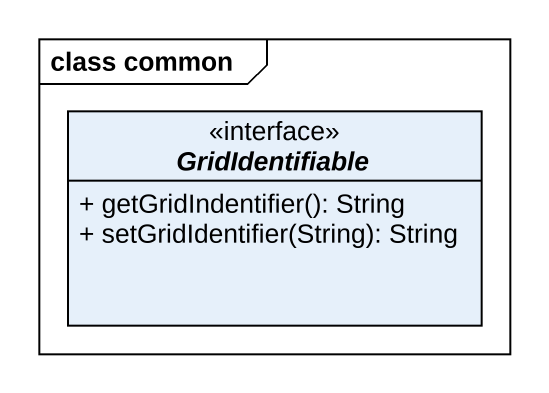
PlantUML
@startuml
mainframe class common
hide circle
hide empty members
skinparam classAttributeIconSize 0
interface GridIdentifiable <<interface>> {
  + getGridIndentifier(): String
  + setGridIdentifier(String): String
}
@enduml
